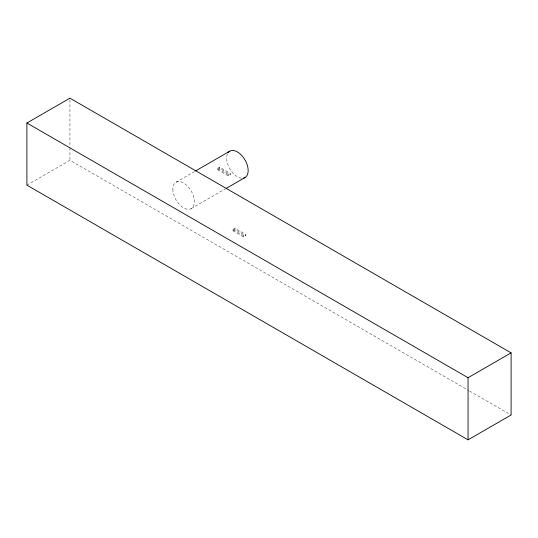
<?xml version="1.0" encoding="UTF-8"?>
<svg xmlns="http://www.w3.org/2000/svg" width="538" height="538" viewBox="0 0 538 538"><rect width="100%" height="100%" fill="white"/><g stroke="black" fill="none" stroke-linecap="round" stroke-linejoin="round"><path stroke-width="0.4" stroke-dasharray="2.69 2.02" d="M26.9 185.133L69.94 160.284L468.874 390.608M176 182.241L194.897 171.326M217.466 168.414L219.618 167.17L230.378 173.384L230.378 174.628L228.226 175.865L217.466 169.658L217.466 168.414L228.226 174.628L230.378 173.384M217.466 169.658L219.618 168.414L230.378 174.628M191.212 208.596L225.382 188.865M232.813 229.47L234.965 228.226L245.725 234.44L245.725 235.684L243.573 236.922L232.813 230.715L232.813 229.47L243.573 235.684L245.725 234.44M232.813 230.715L234.965 229.47L245.725 235.684M469.607 391.032L511.1 414.986M243.573 235.684L243.573 236.922M234.965 228.226L234.965 229.47M228.226 174.628L228.226 175.865M219.618 167.17L219.618 168.414M69.94 99.839L69.94 146.854M69.94 147.694L69.94 160.284M241.522 178.213A15.219 8.783 60 0 1 229.551 168.313A15.219 8.783 60 0 1 227.756 153.29M172.846 189.208A15.219 8.783 60 0 0 188.986 209.282A15.219 8.783 60 0 0 188.986 187.762A15.219 8.783 60 0 0 172.846 189.208"/><path stroke-width="0.81" d="M26.9 123.014L69.94 98.165L511.1 352.867L511.1 414.986L468.06 439.835L26.9 185.133L26.9 123.014L468.06 377.716L511.1 352.867M195.624 170.909L229.8 151.178M226.108 188.448L245.012 177.533M468.06 377.716L468.06 439.835M228.085 152.765A15.219 8.783 60 0 1 244.676 159.396A15.219 8.783 60 0 1 243.573 178.098"/></g></svg>
